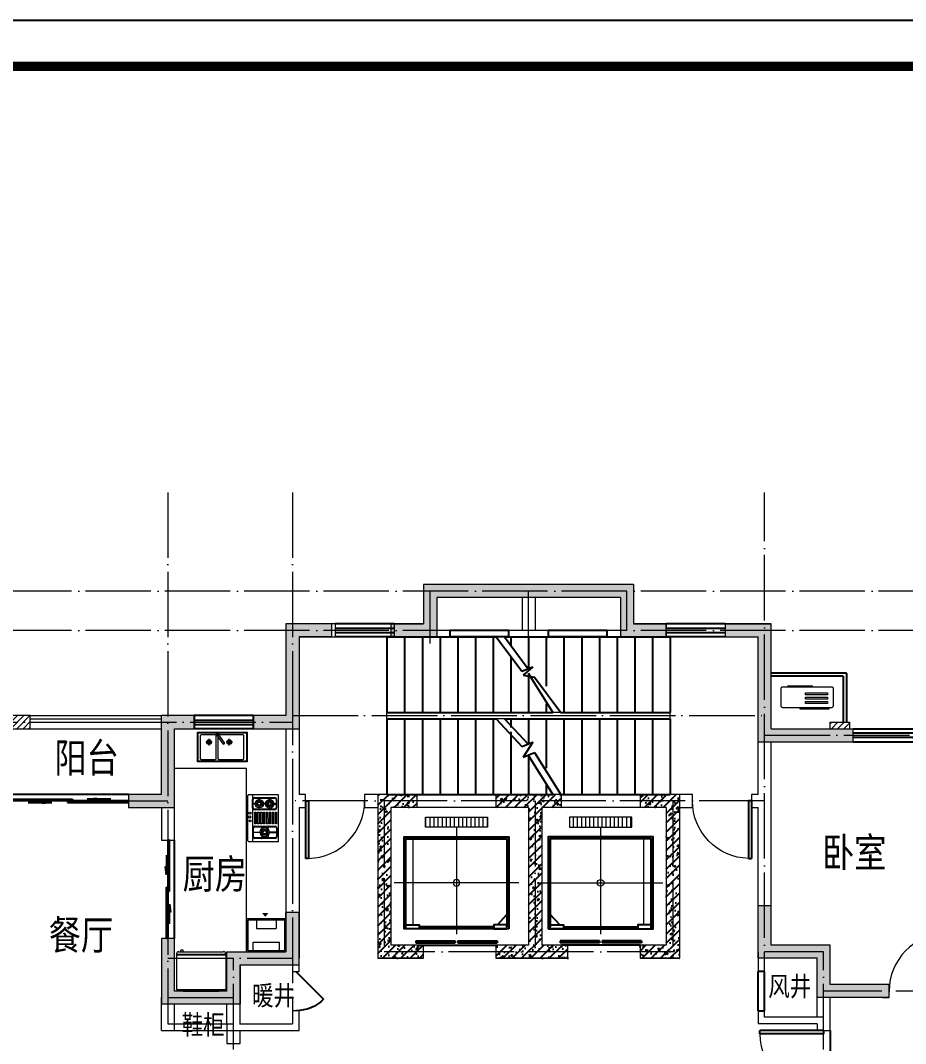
# Model space of a CAD drawing. Extents: x -20965 to 69695, y -16099 to 25481.
# Drawn here: x 35502 to 49002, y 9880 to 25481 of the extents above; entities that cross this region are included whole.
import ezdxf
from ezdxf.enums import TextEntityAlignment as Align

# ---------------------------------------------------------------- set-up
doc = ezdxf.new("R2010")
doc.units = 0
doc.header["$LTSCALE"] = 1000
doc.header["$MEASUREMENT"] = 0
doc.linetypes.add('DASH', pattern=[0.35, 0.25, -0.1])
doc.linetypes.add('DOTE', pattern=[2.42, 2, -0.2, 0.02, -0.2])
doc.layers.get('0').update_dxf_attribs({"linetype": 'CONTINUOUS'})
for name, color, linetype in [('AXIS', 3, 'CONTINUOUS'), ('fd', 4, 'CONTINUOUS'), ('PUB_TITLE', 4, 'CONTINUOUS'), ('RAIL', 163, 'CONTINUOUS'), ('STAIR', 3, 'CONTINUOUS'), ('T-DESW', 6, 'CONTINUOUS'), ('WINDOW', 4, 'CONTINUOUS')]:
    doc.layers.add(name, color=color, linetype=linetype)
for name, color, linetype, lineweight in [('DOTE', 251, 'DOTE', 0), ('WALL', 255, 'CONTINUOUS', 20), ('填充墙', 8, 'CONTINUOUS', 15), ('家具', 159, 'CONTINUOUS', 9), ('看线', 170, 'CONTINUOUS', 0), ('结构细线', 250, 'CONTINUOUS', 15)]:
    doc.layers.add(name, color=color, linetype=linetype, lineweight=lineweight)
doc.styles.add('Arial', font='ARIAL.TTF')
pattern_1 = [(45, (-2010137.66, 221629.54), (-70.710678, 70.710678), []), (50, (-2010137.66, 221629.54), (286.904073, -25.100854), [30, -330]), (355, (-2010137.66, 221629.54), (-55.500533, 300.876853), [24, -264]), (100.4514, (-2010113.75, 221627.45), (231.403753, 275.775817), [25.496076, -280.456845]), (46.1842, (-2010137.66, 221709.54), (426.89642, -66.207606), [45, -495]), (96.6356, (-2010102.1, 221704.02), (373.86508, 389.64715), [38.244115, -420.6852]), (351.1842, (-2010137.66, 221709.54), (373.86478, 389.64744), [36, -396]), (21, (-2010097.66, 221689.54), (238.76282, -161.047556), [30, -330]), (326, (-2010097.66, 221689.54), (97.326133, 290.06002), [24, -264]), (71.4514, (-2010077.77, 221676.12), (336.08905, 129.0122), [25.496076, -280.456845]), (37.5, (-2010137.66, 221629.54), (4.863942, 133.1575415), [0, -260.8, 0, -268, 0, -265]), (7.5, (-2010137.66, 221629.54), (105.227815, 157.764685), [0, -152.8, 0, -254.8, 0, -101]), (327.5, (-2010226.86, 221629.54), (213.5289745, -9.0219487), [0, -100, 0, -312, 0, -414]), (317.5, (-2010266.86, 221629.54), (233.274468, 40.041993), [0, -130, 0, -207.2, 0, -294])]

# ---------------------------------------------------------------- blocks, each defined once
blk = doc.blocks.new('ev')
at = {"layer": '结构细线'}
h = blk.add_hatch(dxfattribs=at)
h.set_pattern_fill('ANSI31', color=256, scale=500, angle=45, style=0)
h.paths.add_polyline_path([(1227964, -497919), (1228914, -497919), (1228914, -497769), (1227964, -497769)])
at = {"layer": 'RAIL'}
blk.add_line((1227814, -499409), (1227669, -499249), dxfattribs=at)
for points in [[(1227639, -499469), (1229239, -499469), (1229239, -498069), (1227639, -498069)], [(1227871, -499469), (1227669, -499469), (1227669, -499409), (1227871, -499409)], [(1229008, -499469), (1229209, -499469), (1229209, -499409), (1229008, -499409)]]:
    blk.add_lwpolyline(points, close=True, dxfattribs=at)
for points in [[(1229209, -499439), (1229209, -499439), (1229209, -498099), (1227669, -498099), (1227669, -499439), (1227669, -499439)], [(1227871, -499439), (1229008, -499439)]]:
    blk.add_lwpolyline(points, dxfattribs=at)
at = {"layer": '看线'}
blk.add_line((1229099, -499409), (1229099, -498099), dxfattribs=at)
at = {"layer": '结构细线'}
for p, q in [((1228439, -497919), (1228439, -499552)), ((1227489, -498769), (1229389, -498769))]:
    blk.add_line(p, q, dxfattribs=at)
blk.add_lwpolyline([(1227964, -497919), (1228914, -497919), (1228914, -497769), (1227964, -497769)], close=True, dxfattribs=at)
blk.add_circle((1228439, -498769), 50, dxfattribs=at)
blk = doc.blocks.new('A$C4EB5717C')
at = {"layer": '家具', "color": 8}
for p, q in [((520, 110), (520, 120)), ((883, 100), (530, 100)), ((893, 120), (893, 110))]:
    blk.add_line(p, q, dxfattribs=at)
at = {"layer": '家具'}
blk.add_lwpolyline([(220, 120), (980, 120, 0.414214), (1000, 140), (1000, 410, 0.414214), (980, 430), (220, 430, 0.414214), (200, 410), (200, 140, 0.414214)], format="xyb", close=True, dxfattribs=at)
at = {"layer": '家具', "color": 8}
for points in [[(269, 459), (709, 459), (709, 444), (269, 444)], [(290, 372), (626, 372), (626, 343), (290, 343)], [(290, 306), (626, 306), (626, 277), (290, 277)], [(290, 240), (626, 240), (626, 211), (290, 211)]]:
    blk.add_lwpolyline(points, close=True, dxfattribs=at)
for centre, start, end in [((530, 110), 180, 270), ((883, 110), 270, 0)]:
    blk.add_arc(centre, 10, start, end, dxfattribs=at)
blk = doc.blocks.new('A$C1BE601A8')
at = {"layer": '家具'}
for p, q in [((0, 0), (0, 450)), ((0, 450), (757, 450)), ((757, 450), (757, 0)), ((757, 0), (0, 0))]:
    blk.add_line(p, q, dxfattribs=at)
at = {"layer": '家具', "color": 251}
for p, q in [((10, 10), (10, 440)), ((10, 440), (747, 440)), ((41, 393), (41, 50)), ((273, 408), (56, 408)), ((178, 248), (178, 348)), ((288, 50), (288, 393)), ((315, 427), (293, 411)), ((293, 411), (390, 273)), ((311, 393), (311, 50)), ((412, 288), (315, 427)), ((695, 408), (326, 408)), ((486, 248), (486, 348)), ((710, 50), (710, 393)), ((747, 440), (747, 10)), ((226, 300), (130, 300)), ((534, 300), (438, 300)), ((747, 10), (10, 10)), ((56, 35), (273, 35)), ((326, 35), (695, 35))]:
    blk.add_line(p, q, dxfattribs=at)
for centre, radius in [((178, 300), 36.1), ((178, 300), 27.1), ((486, 300), 36.1), ((486, 300), 27.1)]:
    blk.add_circle(centre, radius, dxfattribs=at)
for centre, radius, start, end in [((56, 393), 15, 90, 180), ((273, 393), 15, 0, 90), ((304, 419), 21.7, 342.6068, 267.3353), ((326, 393), 15, 90, 180), ((695, 393), 15, 0, 90), ((401, 281), 13.3, 214.971, 34.971), ((56, 50), 15, 180, 270), ((273, 50), 15, 270, 0), ((326, 50), 15, 180, 270), ((695, 50), 15, 270, 0)]:
    blk.add_arc(centre, radius, start, end, dxfattribs=at)
blk = doc.blocks.new('ddfdf')
at = {"layer": '家具'}
for p, q in [((15801, -30110), (15801, -30822)), ((16260, -30111), (15801, -30110)), ((16270, -30121), (16270, -30812)), ((15801, -30822), (16260, -30822))]:
    blk.add_line(p, q, dxfattribs=at)
at = {"layer": '家具', "color": 251}
for p, q in [((15826, -30314), (15826, -30189)), ((15829, -30248), (15829, -30252)), ((15947, -30248), (15829, -30248)), ((15829, -30252), (15947, -30252)), ((15834, -30314), (15834, -30189)), ((15856, -30159), (16163, -30159)), ((15856, -30167), (16163, -30167)), ((15947, -30252), (15947, -30248)), ((15952, -30159), (15957, -30157)), ((15968, -30208), (15952, -30159)), ((15957, -30157), (15973, -30206)), ((15973, -30206), (15968, -30208)), ((16062, -30157), (16046, -30206)), ((16046, -30206), (16051, -30208)), ((16051, -30208), (16067, -30159)), ((16067, -30159), (16062, -30157)), ((16072, -30252), (16072, -30248)), ((16072, -30248), (16190, -30248)), ((16190, -30253), (16072, -30252)), ((16185, -30189), (16185, -30315)), ((16190, -30248), (16190, -30253)), ((16193, -30189), (16193, -30315)), ((16201, -30822), (16202, -30111)), ((15832, -30556), (15832, -30379)), ((15832, -30379), (15849, -30379)), ((15849, -30379), (15849, -30556)), ((16163, -30337), (15856, -30336)), ((16163, -30345), (15856, -30344)), ((15878, -30556), (15878, -30380)), ((15878, -30380), (15894, -30380)), ((15894, -30380), (15894, -30556)), ((15923, -30556), (15923, -30380)), ((15923, -30380), (15940, -30380)), ((15940, -30380), (15940, -30556)), ((15968, -30295), (15952, -30344)), ((15952, -30344), (15957, -30346)), ((15957, -30346), (15973, -30297)), ((15973, -30297), (15968, -30295)), ((15968, -30556), (15968, -30380)), ((15968, -30380), (15985, -30380)), ((15985, -30380), (15985, -30556)), ((16014, -30556), (16014, -30380)), ((16014, -30380), (16030, -30380)), ((16030, -30380), (16030, -30556)), ((16046, -30297), (16051, -30295)), ((16062, -30346), (16046, -30297)), ((16051, -30295), (16067, -30344)), ((16059, -30556), (16059, -30380)), ((16059, -30380), (16076, -30380)), ((16067, -30344), (16062, -30346)), ((16076, -30380), (16076, -30556)), ((16104, -30556), (16104, -30380)), ((16104, -30380), (16121, -30380)), ((16121, -30380), (16121, -30556)), ((16150, -30556), (16150, -30380)), ((16150, -30380), (16166, -30380)), ((16166, -30380), (16166, -30556)), ((15849, -30556), (15832, -30556)), ((15894, -30556), (15878, -30556)), ((15940, -30556), (15923, -30556)), ((15985, -30556), (15968, -30556)), ((16030, -30556), (16014, -30556)), ((16076, -30556), (16059, -30556)), ((16121, -30556), (16104, -30556)), ((16166, -30556), (16150, -30556)), ((15829, -30682), (15829, -30686)), ((15904, -30682), (15829, -30682)), ((15829, -30686), (15904, -30686)), ((15831, -30750), (15831, -30624)), ((15839, -30750), (15839, -30624)), ((15861, -30594), (16167, -30595)), ((15861, -30602), (16167, -30603)), ((15904, -30686), (15904, -30682)), ((15937, -30595), (15937, -30654)), ((15942, -30595), (15937, -30595)), ((15937, -30654), (15942, -30654)), ((15937, -30780), (15937, -30720)), ((15937, -30720), (15942, -30720)), ((15942, -30654), (15942, -30595)), ((15942, -30720), (15942, -30780)), ((15968, -30684), (15968, -30688)), ((16063, -30684), (15968, -30684)), ((15968, -30688), (16063, -30688)), ((16063, -30688), (16063, -30684)), ((16095, -30595), (16095, -30654)), ((16099, -30595), (16095, -30595)), ((16095, -30654), (16099, -30654)), ((16095, -30780), (16095, -30720)), ((16095, -30720), (16099, -30720)), ((16099, -30654), (16099, -30595)), ((16099, -30720), (16099, -30780)), ((16126, -30690), (16126, -30685)), ((16126, -30685), (16199, -30685)), ((16199, -30690), (16126, -30690)), ((16189, -30625), (16189, -30750)), ((16197, -30625), (16197, -30750)), ((16199, -30685), (16199, -30690)), ((16167, -30772), (15861, -30772)), ((16167, -30780), (15861, -30780)), ((15942, -30780), (15937, -30780)), ((16099, -30780), (16095, -30780))]:
    blk.add_line(p, q, dxfattribs=at)
for centre, radius in [((16013, -30253), 70.1), ((16013, -30253), 47.3), ((16013, -30253), 41.8), ((16013, -30253), 25.3), ((16235, -30426), 16.2), ((16238, -30542), 16.2), ((16240, -30485), 16.2), ((15936, -30685), 63.7), ((15936, -30685), 43), ((15936, -30685), 38), ((15936, -30685), 23), ((16096, -30687), 63.7), ((16096, -30687), 43), ((16096, -30687), 38), ((16096, -30687), 23)]:
    blk.add_circle(centre, radius, dxfattribs=at)
for centre, radius, start, end in [((15856, -30189), 30, 89.961, 179.961), ((15856, -30189), 22, 89.961, 179.961), ((16163, -30189), 30, 359.961, 89.961), ((16163, -30189), 22, 359.961, 89.961), ((15856, -30314), 30, 179.961, 269.961), ((15856, -30314), 22, 179.961, 269.961), ((16163, -30315), 30, 269.961, 359.961), ((16163, -30315), 22, 269.961, 359.961), ((15861, -30624), 30, 89.961, 179.961), ((15861, -30624), 22, 89.961, 179.961), ((16167, -30625), 30, 359.961, 89.961), ((16167, -30625), 22, 359.961, 89.961), ((15861, -30750), 30, 179.961, 269.961), ((15861, -30750), 22, 179.961, 269.961), ((16167, -30750), 30, 269.961, 359.961), ((16167, -30750), 22, 269.961, 359.961)]:
    blk.add_arc(centre, radius, start, end, dxfattribs=at)
at = {"layer": '家具'}
for centre, start, end in [((16260, -30121), 0, 89.961), ((16260, -30812), 269.961, 0)]:
    blk.add_arc(centre, 10, start, end, dxfattribs=at)
blk = doc.blocks.new('A$C0C200289')
at = {"layer": '家具'}
for p, q in [((-150, 72), (-150, 597)), ((600, 597), (-150, 597)), ((500, 623), (-48, 623)), ((-48, 613), (-48, 623)), ((500, 613), (-48, 613)), ((500, 613), (500, 623)), ((600, 72), (600, 597)), ((-144, 72), (-150, 72)), ((-150, 53), (-150, 62)), ((-144, 62), (-150, 62)), ((-144, 62), (-144, 72)), ((568, 22), (-118, 22)), ((499, 22), (499, 0)), ((535, 22), (535, 0)), ((594, 62), (594, 72)), ((594, 72), (600, 72)), ((594, 62), (600, 62)), ((600, 53), (600, 62)), ((499, 0), (535, 0))]:
    blk.add_line(p, q, dxfattribs=at)
at = {"layer": '家具', "color": 251}
for p, q in [((594, 72), (-144, 72)), ((594, 62), (-144, 62))]:
    blk.add_line(p, q, dxfattribs=at)
at = {"layer": '家具'}
for centre, start, end in [((-118, 53), 180, 270), ((568, 53), 270, 0)]:
    blk.add_arc(centre, 31.5, start, end, dxfattribs=at)
blk = doc.blocks.new('A$C6CE46E26')
at = {"layer": 'fd'}
blk.add_lwpolyline([(0, 284, 100, 0, 0), (62, 284, 0, 0, 0)], format="xyseb", dxfattribs=at)
at = {"layer": '家具'}
for p, q in [((445, 98), (445, 502)), ((572, 502), (445, 502)), ((112, 452), (239, 452)), ((239, 148), (239, 452)), ((112, 148), (239, 148)), ((572, 98), (445, 98))]:
    blk.add_line(p, q, dxfattribs=at)
for points in [[(592, 0), (592, 600), (92, 600), (92, 0)], [(572, 20), (572, 580), (112, 580), (112, 20)]]:
    blk.add_lwpolyline(points, close=True, dxfattribs=at)
blk = doc.blocks.new('$DorLib2D$00000001')
for p, q in [((0.45, 0.975), (0.5, 0.975)), ((0.45, 0), (0.45, 0.975)), ((0.5, 0), (0.5, 0.975)), ((0.5, 0), (0.45, 0))]:
    blk.add_line(p, q)
at = {"lineweight": 13}
blk.add_arc((0.475, 0), 0.975, 91.4693, 180, dxfattribs=at)
blk = doc.blocks.new('$TCHSYS$LDOR22D')
for p, q in [((-0.517, 0.833), (-0.017, 0.833)), ((-0.517, 0.833), (-0.517, 0.667)), ((-0.017, 0.833), (-0.017, 0.667)), ((0.017, 0.833), (0.017, 0.667)), ((0.017, 0.833), (0.517, 0.833)), ((0.517, 0.833), (0.517, 0.667)), ((-0.517, 0.667), (-0.017, 0.667)), ((0.017, 0.667), (0.517, 0.667)), ((-0.5, 0.5), (0.5, 0.5))]:
    blk.add_line(p, q)
blk = doc.blocks.new('$DorLib2D$00000114')
at = {"color": 0}
blk.add_line((0.5, 0), (-0.207, 0.707), dxfattribs=at)
blk.add_arc((0.5, 0), 1, 135, 180, dxfattribs=at)
blk = doc.blocks.new('$TCHSYS$WIN2D')
for p, q in [((-0.5, 0.5), (0.5, 0.5)), ((-0.5, 0.5), (-0.5, -0.5)), ((0.5, 0.5), (0.5, -0.5)), ((0.5, 0.167), (-0.5, 0.167)), ((0.5, -0.167), (-0.5, -0.167)), ((-0.5, -0.5), (0.5, -0.5))]:
    blk.add_line(p, q)
blk = doc.blocks.new('$DorLib2D$00000131')
at = {"color": 0, "linetype": 'Continuous'}
for p, q in [((0.15, 0.125), (0.2319, 0.1973)), ((0.2319, 0.1973), (0.2319, 0.125)), ((-0.5, 0.125), (-0.5, 0)), ((0.0192, 0.125), (-0.5, 0.125)), ((0.0192, 0), (0.0192, 0.125)), ((0.35, 0.125), (0.15, 0.125)), ((-0.5, 0), (0.0192, 0)), ((-0.024, 0), (0.5, 0)), ((-0.024, -0.125), (-0.024, 0)), ((0.5, 0), (0.5, -0.125)), ((-0.35, -0.125), (-0.15, -0.125)), ((-0.2319, -0.1973), (-0.2319, -0.125)), ((-0.15, -0.125), (-0.2319, -0.1973)), ((0.5, -0.125), (-0.024, -0.125))]:
    blk.add_line(p, q, dxfattribs=at)
blk = doc.blocks.new('A$C6C0F5C48')
h = blk.add_hatch()
h.set_pattern_fill('钢筋混凝土', color=8, scale=40, style=0)
h.set_pattern_definition(pattern_1)
h.paths.add_polyline_path([(12600, 1000), (12600, 1600), (15400, 1600), (15400, 1000), (16100, 1000), (16100, 1200), (15600, 1200), (15600, 1800), (12400, 1800), (12400, 1200), (11900, 1200), (11900, 1000)])
h.paths.add_polyline_path([(10300, 1200), (10300, -200), (9800, -200), (9800, -400), (10500, -400), (10500, 1000), (11000, 1000), (11000, 1200)])
h.paths.add_polyline_path([(8900, -400), (8900, -200), (8400, -200), (8400, -1400), (7900, -1400), (7900, -1600), (8600, -1600), (8600, -400)])
h = blk.add_hatch()
h.set_pattern_fill('钢筋混凝土', color=8, scale=40, style=0)
h.set_pattern_definition(pattern_1)
h.paths.add_polyline_path([(17000, 1200), (17000, 1000), (17500, 1000), (17500, -600), (18950, -600), (18950, -400), (17700, -400), (17700, 1200)])
h.paths.add_polyline_path([(20500, -400), (20500, -4300), (20400, -4300), (20400, -4500), (20700, -4500), (20700, -600), (21400, -600), (21400, -400)])
h.paths.add_polyline_path([(22800, -400), (22800, -600), (23400, -600), (23400, -1800), (23600, -1800), (23600, -400)])
h = blk.add_hatch()
h.set_pattern_fill('钢筋混凝土', color=8, scale=40, style=0)
h.set_pattern_definition(pattern_1)
h.paths.add_polyline_path([(13500, -1400), (13500, -1600), (14000, -1600), (14000, -3700), (13500, -3700), (13500, -3900), (14600, -3900), (14600, -3700), (14200, -3700), (14200, -1600), (14500, -1600), (14500, -1400)])
h.paths.add_polyline_path([(11700, -1400), (11700, -3900), (12400, -3900), (12400, -3700), (11900, -3700), (11900, -1600), (12300, -1600), (12300, -1400)])
h.paths.add_polyline_path([(16100, -1600), (16100, -3700), (15700, -3700), (15700, -3900), (16300, -3900), (16300, -1400), (15700, -1400), (15700, -1600)])
h = blk.add_hatch()
h.set_pattern_fill('钢筋混凝土', color=8, scale=40, style=0)
h.set_pattern_definition(pattern_1)
h.paths.add_polyline_path([(19500, -4500), (19500, -4300), (18600, -4300), (18600, -3700), (17700, -3700), (17700, -3100), (17500, -3100), (17500, -3900), (18400, -3900), (18400, -4500)])
h.paths.add_polyline_path([(23700, -4700), (23700, -4500), (23600, -4500), (23600, -2800), (23400, -2800), (23400, -4700)])
h.paths.add_polyline_path([(27700, -4000), (27500, -4000), (27400, -4000), (27400, -4200), (27500, -4200), (27500, -6700), (27700, -6700)])
h = blk.add_hatch()
h.set_pattern_fill('钢筋混凝土', color=8, scale=40, style=0)
h.set_pattern_definition(pattern_1)
h.paths.add_polyline_path([(10300, -3800), (9400, -3800), (9400, -4400), (8600, -4400), (8600, -3600), (8400, -3600), (8400, -4600), (9600, -4600), (9600, -4000), (10500, -4000), (10500, -3200), (10300, -3200)])
h.paths.add_polyline_path([(9200, -7600), (9400, -7600), (9400, -7100), (10300, -7100), (10300, -6900), (9400, -6900), (9400, -6600), (9600, -6600), (9600, -6200), (9400, -6200), (9400, -6400), (9200, -6400)])
h.paths.add_polyline_path([(12800, -6400), (12800, -6900), (12500, -6900), (12500, -7100), (13000, -7100), (13000, -6600), (15100, -6600), (15100, -6400)])
at = {"layer": 'WALL', "color": 6}
for p, q in [((12400, 1800), (12400, 1200)), ((15600, 1800), (12400, 1800)), ((15600, 1800), (15600, 1200)), ((12600, 1600), (12600, 1000)), ((15400, 1600), (12600, 1600)), ((15400, 1600), (15400, 1000)), ((11000, 1200), (10300, 1200)), ((10300, 1200), (10300, -200)), ((11000, 1000), (11000, 1200)), ((11900, 1200), (12400, 1200)), ((11900, 1200), (11900, 1000)), ((15600, 1200), (16100, 1200)), ((16100, 1200), (16100, 1000)), ((17000, 1200), (17700, 1200)), ((17000, 1200), (17000, 1000)), ((17700, -400), (17700, 1200)), ((11000, 1000), (10500, 1000)), ((10500, 1000), (10500, -400)), ((11900, 1000), (12600, 1000)), ((15400, 1000), (16100, 1000)), ((17000, 1000), (17500, 1000)), ((17500, -600), (17500, 1000)), ((8900, -200), (8400, -200)), ((8400, -1400), (8400, -200)), ((8900, -400), (8900, -200)), ((10300, -200), (9800, -200)), ((9800, -200), (9800, -400)), ((8600, -400), (8900, -400)), ((8600, -1600), (8600, -400)), ((9800, -400), (10500, -400)), ((17700, -400), (18950, -400)), ((18950, -600), (18950, -400)), ((17500, -600), (18950, -600)), ((7900, -1400), (7900, -1600)), ((8400, -1400), (7900, -1400)), ((11700, -1400), (11700, -3900)), ((12300, -1400), (11700, -1400)), ((12300, -1600), (12300, -1400)), ((13500, -1400), (13500, -1600)), ((14500, -1400), (13500, -1400)), ((14500, -1600), (14500, -1400)), ((15700, -1400), (15700, -1600)), ((16300, -1400), (15700, -1400)), ((16300, -1400), (16300, -3900)), ((7900, -1600), (8600, -1600)), ((11900, -1600), (11900, -3700)), ((12300, -1600), (11900, -1600)), ((14000, -1600), (13500, -1600)), ((14000, -1600), (14000, -3700)), ((14500, -1600), (14200, -1600)), ((14200, -1600), (14200, -3700)), ((16100, -1600), (15700, -1600)), ((16100, -1600), (16100, -3700)), ((17500, -3900), (17500, -3100)), ((17700, -3100), (17500, -3100)), ((17700, -3700), (17700, -3100)), ((10300, -3800), (10300, -3200)), ((10500, -3200), (10300, -3200)), ((10500, -4000), (10500, -3200)), ((8600, -3600), (8400, -3600)), ((8400, -3600), (8400, -4600)), ((8600, -4400), (8600, -3600)), ((12400, -3700), (11900, -3700)), ((12400, -3900), (12400, -3700)), ((14000, -3700), (13500, -3700)), ((13500, -3700), (13500, -3900)), ((14600, -3700), (14200, -3700)), ((14600, -3900), (14600, -3700)), ((16100, -3700), (15700, -3700)), ((15700, -3700), (15700, -3900)), ((18600, -3700), (17700, -3700)), ((18600, -4300), (18600, -3700)), ((9400, -3800), (10300, -3800)), ((9400, -4400), (9400, -3800)), ((12400, -3900), (11700, -3900)), ((14600, -3900), (13500, -3900)), ((16300, -3900), (15700, -3900)), ((18400, -3900), (17500, -3900)), ((18400, -4500), (18400, -3900)), ((9600, -4000), (10500, -4000)), ((9600, -4000), (9600, -4600)), ((19500, -4300), (18600, -4300)), ((19500, -4500), (19500, -4300)), ((9400, -4400), (8600, -4400)), ((19500, -4500), (18400, -4500)), ((9600, -4600), (8400, -4600))]:
    blk.add_line(p, q, dxfattribs=at)

msp = doc.modelspace()

# ---------------------------------------------------------------- hatches: boundary and pattern name
at = {"layer": '填充墙'}
h = msp.add_hatch(dxfattribs=at)
h.set_pattern_fill('普通砖', color=256, scale=50, style=0)
h.set_pattern_definition([(45, (-1589954.26, -19100.62), (-47.022601, 47.022601), [])])
h.paths.add_polyline_path([(35652.5, 14680), (35652.5, 14880), (34952.5, 14880), (34952.5, 14680), (34952.5, 14680), (35652.5, 14680)])
h = msp.add_hatch(dxfattribs=at)
h.set_pattern_fill('普通砖', color=256, scale=50, style=0)
h.set_pattern_definition([(45, (-1937862.296, 602022.51), (-47.022601, 47.022601), [])])
h.paths.add_polyline_path([(47852.5, 14780), (47852.5, 14680), (48152.5, 14680), (48152.5, 14780)])

# ---------------------------------------------------------------- linework, layer by layer
msp.add_line((47852.5, 10080), (47852.5, 9080))
at = {"layer": 'DOTE', "ltscale": 0.5}
for p, q in [((37752.5, 18284.5), (37752.5, 10180)), ((39652.5, 18284.5), (39652.5, 15430)), ((46852.5, 10280), (46852.5, 18284.5)), ((56852.5, 16780), (28702.5, 16780)), ((41752.5, 15980), (41752.5, 16780)), ((43252.5, 15980), (43252.5, 16780)), ((44752.5, 16180), (44752.5, 16780)), ((56852.5, 16180), (28702.5, 16180)), ((39652.5, 15430), (39652.5, 10180)), ((39652.5, 14880), (46852.5, 14880)), ((33252.5, 14780), (39652.5, 14780)), ((46852.5, 14580), (49852.5, 14580)), ((46852.5, 14580), (49852.5, 14580)), ((33252.5, 13580), (37752.5, 13580)), ((46852.5, 13580), (39652.5, 13580)), ((41052.5, 13580), (41052.5, 11280)), ((43352.5, 13580), (43352.5, 11280)), ((45452.5, 13580), (45452.5, 11280)), ((45452.5, 11280), (41052.5, 11280)), ((47752.5, 11280), (46852.5, 11280)), ((47752.5, 8580), (47752.5, 11280)), ((37752.5, 11180), (39652.5, 11180)), ((38752.5, 8580), (38752.5, 11180)), ((49852.5, 10680), (47752.5, 10680)), ((37752.5, 10580), (38852.5, 10580)), ((37752.5, 10180), (39652.5, 10180)), ((47752.5, 10280), (46852.5, 10280))]:
    msp.add_line(p, q, dxfattribs=at)
at = {"layer": 'PUB_TITLE'}
msp.add_lwpolyline([(10894.6, -16099), (69694.6, -16099), (69694.6, 25481), (10894.6, 25481)], close=True, dxfattribs=at)
at = {"layer": 'PUB_TITLE', "const_width": 140}
msp.add_lwpolyline([(14394.6, -15399), (68994.6, -15399), (68994.6, 24781), (14394.6, 24781)], close=True, dxfattribs=at)
at = {"layer": 'RAIL'}
for p, q in [((48102.5, 15530), (46952.5, 15530)), ((48052.5, 15480), (46952.5, 15480)), ((48052.5, 15480), (48052.5, 14780)), ((48102.5, 15530), (48102.5, 14780))]:
    msp.add_line(p, q, dxfattribs=at)
at = {"layer": 'STAIR'}
for p, q in [((41092.5, 16080), (42757.9, 16080)), ((41092.5, 16080), (41092.5, 14930)), ((41362.5, 16080), (41362.5, 14930)), ((41632.5, 16080), (41632.5, 14930)), ((41902.5, 16080), (41902.5, 14930)), ((42172.5, 16080), (42172.5, 14930)), ((42442.5, 16080), (42442.5, 14930)), ((42712.5, 16080), (42712.5, 14930)), ((42757.9, 16080), (43150.5, 15557.5)), ((42883, 16080), (45412.5, 16080)), ((42883, 16080), (43246.5, 15596.1)), ((42982.5, 16080), (42982.5, 15947.6)), ((43252.5, 16080), (43252.5, 15598.5)), ((43522.5, 16080), (43522.5, 15328.9)), ((43792.5, 16080), (43792.5, 14930)), ((44062.5, 16080), (44062.5, 14930)), ((44332.5, 16080), (44332.5, 14930)), ((44602.5, 16080), (44602.5, 14930)), ((44872.5, 16080), (44872.5, 14930)), ((45142.5, 16080), (45142.5, 14930)), ((45412.5, 16080), (45412.5, 14930)), ((42982.5, 15781.1), (42982.5, 14930)), ((43150.5, 15557.5), (43316, 15624.1)), ((43316, 15624.1), (43169.2, 15498.7)), ((43169.2, 15498.7), (43342.5, 15468.4)), ((43246.4, 15529.8), (43621.9, 14930)), ((43252.5, 15521.8), (43252.5, 14930)), ((43342.5, 15468.4), (43747, 14930)), ((43522.5, 15062.4), (43522.5, 14930)), ((41092.5, 14930), (43621.9, 14930)), ((41092.5, 14830), (42757.9, 14830)), ((41092.5, 14830), (41092.5, 13680)), ((41362.5, 14830), (41362.5, 13680)), ((41632.5, 14830), (41632.5, 13680)), ((41902.5, 14830), (41902.5, 13680)), ((42172.5, 14830), (42172.5, 13680)), ((42442.5, 14830), (42442.5, 13680)), ((42712.5, 14830), (42712.5, 13680)), ((42757.9, 14830), (43150.5, 14407.5)), ((42883, 14830), (45412.5, 14830)), ((42883, 14830), (43246.5, 14446.1)), ((42982.5, 14830), (42982.5, 14697.6)), ((43252.5, 14830), (43252.5, 14448.5)), ((43522.5, 14830), (43522.5, 14078.9)), ((43747, 14930), (45412.5, 14930)), ((43792.5, 14830), (43792.5, 13680)), ((44062.5, 14830), (44062.5, 13680)), ((44332.5, 14830), (44332.5, 13680)), ((44602.5, 14830), (44602.5, 13680)), ((44872.5, 14830), (44872.5, 13680)), ((45142.5, 14830), (45142.5, 13680)), ((45412.5, 14830), (45412.5, 13680)), ((42982.5, 14631.1), (42982.5, 13680)), ((43150.5, 14407.5), (43316, 14474.1)), ((43316, 14474.1), (43169.2, 14248.7)), ((43169.2, 14248.7), (43342.5, 14318.4)), ((43246.4, 14279.8), (43621.9, 13680)), ((43252.5, 14271.8), (43252.5, 13680)), ((43342.5, 14318.4), (43747, 13680)), ((43522.5, 13812.4), (43522.5, 13680)), ((41092.5, 13680), (43621.9, 13680)), ((43747, 13680), (45412.5, 13680))]:
    msp.add_line(p, q, dxfattribs=at)
at = {"layer": 'WALL'}
for p, q in [((41652.5, 16880), (41652.5, 16280)), ((43252.5, 16880), (41652.5, 16880)), ((44852.5, 16880), (43252.5, 16880)), ((44852.5, 16880), (44852.5, 16280)), ((41852.5, 16680), (41852.5, 16180)), ((43152.5, 16680), (41852.5, 16680)), ((43152.5, 16680), (43152.5, 16180)), ((44652.5, 16680), (43352.5, 16680)), ((43352.5, 16680), (43352.5, 16180)), ((44652.5, 16680), (44652.5, 16180)), ((39552.5, 16280), (39552.5, 14880)), ((40302.5, 16280), (39552.5, 16280)), ((40302.5, 16280), (40302.5, 16080)), ((41202.5, 16280), (41202.5, 16080)), ((41652.5, 16280), (41202.5, 16280)), ((45352.5, 16280), (44852.5, 16280)), ((45352.5, 16080), (45352.5, 16280)), ((46952.5, 16280), (46252.5, 16280)), ((46252.5, 16280), (46252.5, 16080)), ((46952.5, 14680), (46952.5, 16280)), ((39752.5, 16080), (39752.5, 14780)), ((39752.5, 16080), (40302.5, 16080)), ((41202.5, 16080), (41752.5, 16080)), ((41752.5, 16080), (42052.5, 16080)), ((42052.5, 16180), (41852.5, 16180)), ((42052.5, 16080), (42052.5, 16180)), ((43152.5, 16180), (42952.5, 16180)), ((42952.5, 16180), (42952.5, 16080)), ((42952.5, 16080), (43252.5, 16080)), ((43252.5, 16080), (43552.5, 16080)), ((43552.5, 16180), (43352.5, 16180)), ((43552.5, 16080), (43552.5, 16180)), ((44652.5, 16180), (44452.5, 16180)), ((44452.5, 16180), (44452.5, 16080)), ((44452.5, 16080), (44752.5, 16080)), ((44752.5, 16080), (45302.5, 16080)), ((46252.5, 16080), (46752.5, 16080)), ((46752.5, 14580), (46752.5, 16080)), ((38152.5, 14880), (37652.5, 14880)), ((37652.5, 13680), (37652.5, 14880)), ((38152.5, 14680), (38152.5, 14880)), ((39552.5, 14880), (39052.5, 14880)), ((39052.5, 14880), (39052.5, 14680)), ((45412.5, 14930), (41092.5, 14930)), ((41092.5, 14830), (41092.5, 14930)), ((45412.5, 14830), (41092.5, 14830)), ((45412.5, 14830), (45412.5, 14930)), ((37852.5, 14680), (38152.5, 14680)), ((37852.5, 13580), (37852.5, 14680)), ((39052.5, 14680), (39552.5, 14680)), ((39552.5, 14680), (39552.5, 13680)), ((39752.5, 14780), (39752.5, 13680)), ((46952.5, 14680), (48202.5, 14680)), ((47852.5, 14680), (47852.5, 14780)), ((47852.5, 14780), (48152.5, 14780)), ((48152.5, 14680), (48152.5, 14780)), ((48202.5, 14480), (48202.5, 14680)), ((46752.5, 13680), (46752.5, 14580)), ((46952.5, 14480), (48202.5, 14480)), ((46952.5, 13580), (46952.5, 14480)), ((37652.5, 13680), (37152.5, 13680)), ((37152.5, 13680), (37152.5, 13480)), ((37852.5, 12980), (37852.5, 13580)), ((39552.5, 13680), (39552.5, 11280)), ((39852.5, 13680), (39752.5, 13680)), ((39852.5, 13480), (39852.5, 13680)), ((41052.5, 13680), (40752.5, 13680)), ((40752.5, 13680), (40752.5, 13480)), ((43252.5, 13680), (41052.5, 13680)), ((45452.5, 13680), (43252.5, 13680)), ((45752.5, 13680), (45452.5, 13680)), ((45752.5, 13480), (45752.5, 13680)), ((46752.5, 13680), (46652.5, 13680)), ((46652.5, 13680), (46652.5, 13480)), ((46952.5, 11380), (46952.5, 13580)), ((37152.5, 13480), (37652.5, 13480)), ((37652.5, 13480), (37652.5, 12980)), ((39752.5, 13480), (39852.5, 13480)), ((39752.5, 13480), (39752.5, 11180)), ((40752.5, 13480), (40952.5, 13480)), ((40952.5, 13480), (40952.5, 11180)), ((41152.5, 13480), (41152.5, 11380)), ((43252.5, 13480), (41152.5, 13480)), ((43252.5, 13480), (43252.5, 11380)), ((45352.5, 13480), (43452.5, 13480)), ((43452.5, 13480), (43452.5, 11380)), ((45352.5, 13480), (45352.5, 11380)), ((45552.5, 13480), (45752.5, 13480)), ((45552.5, 13480), (45552.5, 11180)), ((46652.5, 13480), (46752.5, 13480)), ((46752.5, 11280), (46752.5, 13480)), ((37652.5, 12980), (37852.5, 12980)), ((37852.5, 11480), (37652.5, 11480)), ((37652.5, 11480), (37652.5, 10580)), ((37852.5, 10680), (37852.5, 11480)), ((38652.5, 11280), (39552.5, 11280)), ((38652.5, 10680), (38652.5, 11280)), ((41652.5, 11380), (41152.5, 11380)), ((41652.5, 11180), (41652.5, 11380)), ((43252.5, 11380), (42752.5, 11380)), ((42752.5, 11380), (42752.5, 11180)), ((43852.5, 11380), (43452.5, 11380)), ((43852.5, 11180), (43852.5, 11380)), ((45352.5, 11380), (44952.5, 11380)), ((44952.5, 11380), (44952.5, 11180)), ((46752.5, 11280), (46752.5, 10980)), ((47852.5, 11380), (46952.5, 11380)), ((47852.5, 10780), (47852.5, 11380)), ((38852.5, 11080), (39652.5, 11080)), ((38852.5, 10580), (38852.5, 11080)), ((39652.5, 11080), (39652.5, 10980)), ((39752.5, 10980), (39752.5, 11180)), ((40952.5, 11180), (41652.5, 11180)), ((42752.5, 11180), (43352.5, 11180)), ((43352.5, 11180), (43852.5, 11180)), ((44952.5, 11180), (45552.5, 11180)), ((47652.5, 11180), (46852.5, 11180)), ((46852.5, 10980), (46852.5, 11180)), ((47652.5, 10680), (47652.5, 11180)), ((39652.5, 10980), (39752.5, 10980)), ((46752.5, 10980), (46852.5, 10980)), ((48652.5, 10780), (47852.5, 10780)), ((48752.5, 10780), (48652.5, 10780)), ((48752.5, 10580), (48752.5, 10780)), ((38652.5, 10680), (37852.5, 10680)), ((47652.5, 10280), (47652.5, 10680)), ((37652.5, 10080), (37652.5, 10580)), ((37852.5, 10080), (37852.5, 10480)), ((38652.5, 10480), (37852.5, 10480)), ((38652.5, 10180), (38652.5, 10480)), ((38852.5, 10180), (38852.5, 10580)), ((48552.5, 10580), (47852.5, 10580)), ((47852.5, 10180), (47852.5, 10580)), ((48652.5, 10580), (48752.5, 10580)), ((39752.5, 10380), (39652.5, 10380)), ((39652.5, 10380), (39652.5, 10180)), ((39752.5, 10080), (39752.5, 10380)), ((46852.5, 10380), (46752.5, 10380)), ((46752.5, 10380), (46752.5, 10180)), ((46852.5, 10280), (46852.5, 10380)), ((38652.5, 10180), (38652.5, 9880)), ((38852.5, 10180), (39652.5, 10180)), ((47652.5, 10180), (46752.5, 10180)), ((47652.5, 10280), (46852.5, 10280)), ((47652.5, 10180), (47652.5, 10080)), ((47852.5, 10080), (47852.5, 10180)), ((37652.5, 10080), (37852.5, 10080)), ((38852.5, 10080), (39752.5, 10080)), ((38852.5, 9880), (38852.5, 10080)), ((47652.5, 10080), (47852.5, 10080)), ((38652.5, 9880), (38852.5, 9880))]:
    msp.add_line(p, q, dxfattribs=at)
msp.add_lwpolyline([(35652.5, 14680), (35652.5, 14880), (34952.5, 14880), (34952.5, 14680), (34952.5, 14680), (35652.5, 14680), (35652.5, 14680)], close=True, dxfattribs=at)
at = {"layer": 'WINDOW'}
for p, q in [((41202.5, 16280), (40302.5, 16280)), ((46252.5, 16280), (45352.5, 16280)), ((40302.5, 16213.3), (41202.5, 16213.3)), ((40302.5, 16146.7), (41202.5, 16146.7)), ((41202.5, 16080), (40302.5, 16080)), ((42952.5, 16180, 800), (42052.5, 16180, 800)), ((42952.5, 16080, 800), (42052.5, 16080, 800)), ((44452.5, 16180, 800), (43552.5, 16180, 800)), ((44452.5, 16080, 800), (43552.5, 16080, 800)), ((45352.5, 16213.3), (46252.5, 16213.3)), ((45352.5, 16146.7), (46252.5, 16146.7)), ((46252.5, 16080), (45352.5, 16080)), ((48202.5, 14680), (49702.5, 14680)), ((49702.5, 14613.3), (48202.5, 14613.3)), ((49702.5, 14546.7), (48202.5, 14546.7)), ((48202.5, 14480), (49702.5, 14480)), ((37152.5, 13680), (35352.5, 13680)), ((37852.5, 11480), (37852.5, 12980)), ((46752.5, 10380, 800), (46752.5, 10980, 800)), ((46852.5, 10380, 800), (46852.5, 10980, 800))]:
    msp.add_line(p, q, dxfattribs=at)
at = {"layer": 'WINDOW', "linetype": 'DASH'}
for p, q in [((42052.5, 16180), (42052.5, 16080)), ((42952.5, 16080), (42952.5, 16180)), ((43552.5, 16180), (43552.5, 16080)), ((44452.5, 16080), (44452.5, 16180)), ((46852.5, 10980), (46752.5, 10980)), ((46752.5, 10380), (46852.5, 10380))]:
    msp.add_line(p, q, dxfattribs=at)
at = {"layer": '家具'}
for p, q in [((37852.5, 14080), (38952.5, 14080)), ((38952.5, 11280), (38952.5, 14080)), ((37852.5, 10080), (38952.5, 10080))]:
    msp.add_line(p, q, dxfattribs=at)
at = {"layer": '看线'}
for p, q in [((35652.5, 14880), (37652.5, 14880)), ((35652.5, 14830), (37652.5, 14830)), ((35652.5, 14780), (37652.5, 14780)), ((35652.5, 14680), (37652.5, 14680))]:
    msp.add_line(p, q, dxfattribs=at)

# ---------------------------------------------------------------- block references
at = {"rotation": 270}
msp.add_blockref('A$C6CE46E26', (38952.5, 11872.3), dxfattribs=at)
at = {"layer": 'AXIS', "color": 8, "ltscale": 0.1}
msp.add_blockref('A$C6C0F5C48', (29252.5, 15080), dxfattribs=at)
at = {"layer": 'RAIL', "xscale": -1}
msp.add_blockref('ev', (1270592, 511099), dxfattribs=at)
at = {"layer": 'RAIL'}
msp.add_blockref('ev', (-1184087, 511099), dxfattribs=at)
at = {"layer": 'WINDOW'}
for name, p, xscale, yscale, zscale, rotation in [('$TCHSYS$WIN2D', (38602.5, 14780), -900, 200, 900, 359.9999999937227), ('$DorLib2D$00000131', (36252.5, 13580), 1800, 200, 1800, 179.9999999937264), ('$DorLib2D$00000001', (40302.5, 13580), 900, 900, 900, 180), ('$DorLib2D$00000001', (46202.5, 13580), -900, 900, -900, 180), ('$DorLib2D$00000131', (37752.5, 12230), 1500, 200, -1500, 270), ('$DorLib2D$00000114', (39702.5, 10680), -600, 600, 600, 270), ('$DorLib2D$00000001', (47752.5, 9580), 1000, 1000, -1000, 90)]:
    msp.add_blockref(name, p, dxfattribs=dict(at, xscale=xscale, yscale=yscale, zscale=zscale, rotation=rotation))
for name, p, xscale, yscale, zscale in [('$DorLib2D$00000001', (49202.5, 10680), 900, 900, -900), ('$TCHSYS$LDOR22D', (42152.5, 11280), 1200, 200, -1200), ('$TCHSYS$LDOR22D', (44352.5, 11280), -1200, 200, 1200)]:
    msp.add_blockref(name, p, dxfattribs=dict(at, xscale=xscale, yscale=yscale, zscale=zscale))
at = {"layer": '家具'}
for name, p, rotation in [('A$C4EB5717C', (48101.7, 15436.6), 180), ('A$C1BE601A8', (38201.6, 14178), 5.336085289072462e-08), ('ddfdf', (55261.8, -17139.1), 180.0389609094726), ('A$C0C200289', (38482.5, 11302.7), 180.0000000533608)]:
    msp.add_blockref(name, p, dxfattribs=dict(at, rotation=rotation))

# ---------------------------------------------------------------- texts
at = {"layer": 'T-DESW', "style": 'Arial', "width": 0.8}
for s, height, p in [('阳台', 450, (36511, 14011.5)), ('卧室', 450, (48219.3, 12569.6)), ('厨房', 450, (38466.4, 12240.9)), ('餐厅', 450, (36424.4, 11310.7)), ('风井', 300, (47236, 10603.5)), ('暖井', 300, (39361.8, 10462.8)), ('鞋柜', 300, (38289.9, 10016.6))]:
    msp.add_text(s, height=height, dxfattribs=at).set_placement(p, align=Align.CENTER)

doc.saveas('drawing.dxf')
